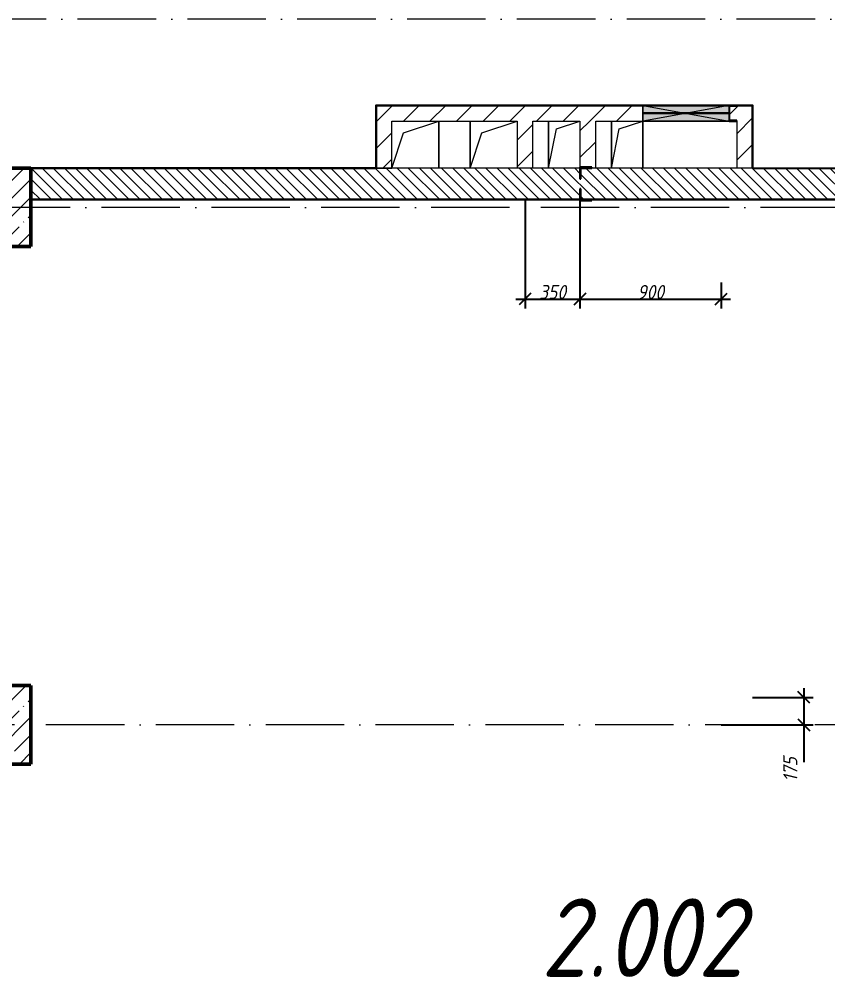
# Model space of a CAD drawing. Header units: millimetres. Extents: x -606178 to 312196, y -19338 to 632709.
# Drawn here: x -266926 to -261772, y 523469 to 529575 of the extents above; entities that cross this region are included whole.
import ezdxf

# ---------------------------------------------------------------- set-up
doc = ezdxf.new("R2010")
doc.units = ezdxf.units.MM
doc.linetypes.add('50_200_ШТРИХ_1Т_ш5_п1_п1_', pattern=[700, 500, -100, 0, -100])
for name, color, linetype, lineweight in [('2) ПГП 4м', 4, 'Continuous', 30), ('2.4) ПГП вычит ЖБбалки 0.4 м -', 24, 'Continuous', 30), ('6) Мини окна 0.4 -', 10, 'Continuous', 30), ('A-____-____-DIMS', 7, 'Continuous', 9), ('A-DETL-GENF-OTLN', 7, 'Continuous', 9), ('A-FLOR-____-OTLN', 7, 'Continuous', 9), ('A-GENM-____-MCUT', 7, 'Continuous', 25), ('A-GENM-____-OTLN', 7, 'Continuous', 9), ('A-GENM-____-OTLN-1', 7, 'Continuous', 25), ('A-GLAZ-____-OTLN', 7, 'Continuous', 9), ('A-WALL-____-MCUT', 7, 'Continuous', 13), ('A-WALL-____-PATT-1', 7, 'Continuous', 9), ('A-WALL-FNSH-MCUT-1', 7, 'Continuous', 9), ('S-COLS-____-MCUT', 7, 'Continuous', 50), ('S-COLS-____-OTLN', 7, 'Continuous', 9), ('S-GRID-____-OTLN-1', 7, '50_200_ШТРИХ_1Т_ш5_п1_п1_', 9), ('Марки помещений', 7, 'Continuous', 9)]:
    doc.layers.add(name, color=color, linetype=linetype, lineweight=lineweight)
doc.styles.add('ISOCPEUR_I_2', font='isocpeui.ttf', dxfattribs={"width": 0.85, "height": 2.3})
doc.styles.add('ISOCPEUR_I_7', font='isocpeui.ttf', dxfattribs={"width": 0.9, "height": 90})
doc.dimstyles.new('ISO-1_8_0_9К_СРЕДНИЙ_Кладочные_1', dxfattribs={"dimscale": 304.8, "dimtxt": 89.638306, "dimasz": 0.246063, "dimexe": 0.19685, "dimexo": 0, "dimgap": 0, "dimtad": 1, "dimdec": 3, "dimrnd": 0.001, "dimdsep": 46, "dimtxsty": 'ISOCPEUR_I_7', "dimblk1": 'OBLIQUE', "dimblk2": 'OBLIQUE', "dimsah": 1, "dimcen": 0.09, "dimdle": 0.19685, "dimazin": 0, "dimtfac": 1, "dimtdec": 4, "dimtix": 1, "dimtmove": 0, "dimatfit": 3, "dimfxl": 1, "dimtvp": 1, "dimtolj": 1, "dimtzin": 0, "dimarcsym": 2})
doc.dimstyles.new('ISO-1_8_0_9К_СРЕДНИЙ_Кладочные_2', dxfattribs={"dimscale": 304.8, "dimtxt": 89.638306, "dimasz": 0.246063, "dimexe": 0.19685, "dimexo": 0, "dimgap": 0, "dimtad": 1, "dimdec": 3, "dimrnd": 0.001, "dimdsep": 46, "dimtxsty": 'ISOCPEUR_I_7', "dimblk1": 'OBLIQUE', "dimblk2": 'OBLIQUE', "dimsah": 1, "dimcen": 0.09, "dimdle": 0.19685, "dimazin": 0, "dimtfac": 1, "dimtdec": 4, "dimtix": 1, "dimtmove": 1, "dimatfit": 3, "dimfxl": 1, "dimtvp": 1, "dimtolj": 1, "dimtzin": 0, "dimarcsym": 2})
pattern_1 = [(45, (-264901.3, 451794.26), (-84.85281, 84.85281), [])]

# ---------------------------------------------------------------- blocks, each defined once
blk = doc.blocks.new('BSC_Колонна _Прямоугольная - 500х500-V25-АР1_План отверстий 2 этажа в осях 1-64_Ю-ЯЯ')
at = {"layer": 'S-COLS-____-OTLN'}
h = blk.add_hatch(dxfattribs=at)
h.set_pattern_fill('FP_34', color=256, style=0, pattern_type=2)
h.set_pattern_definition([(45, (2200, -76581.04), (-114.04925, 114.04925), []), (45, (2314.05, -76581.04), (-114.04925, 114.04925), [201.613, -40.323, 3.353, -36.97])])
h.paths.add_polyline_path([(-250, -250), (250, -250), (250, 250), (-250, 250), (-250, 16.5)], flags=0)
at = {"layer": 'S-COLS-____-MCUT'}
for p, q in [((250, 250), (-250, 250)), ((-250, 250), (-250, -250)), ((250, -250), (250, 250)), ((-250, -250), (250, -250))]:
    blk.add_line(p, q, dxfattribs=at)
blk = doc.blocks.new('BSC_Колонна _Прямоугольная - 500х500-V31-АР1_План отверстий 2 этажа в осях 1-64_Ю-ЯЯ')
at = {"layer": 'S-COLS-____-OTLN'}
h = blk.add_hatch(dxfattribs=at)
h.set_pattern_fill('FP_40', color=256, style=0, pattern_type=2)
h.set_pattern_definition([(45, (2200, -73281.04), (-114.04925, 114.04925), []), (45, (2314.05, -73281.04), (-114.04925, 114.04925), [201.613, -40.323, 3.353, -36.97])])
h.paths.add_polyline_path([(-250, -250), (250, -250), (250, 250), (-250, 250), (-250, 87.7)], flags=0)
at = {"layer": 'S-COLS-____-MCUT'}
for p, q in [((250, 250), (-250, 250)), ((-250, 250), (-250, -250)), ((250, -250), (250, 250)), ((-250, -250), (250, -250))]:
    blk.add_line(p, q, dxfattribs=at)
blk = doc.blocks.new('Фахверк_СКБ_Уголок - 200_3550-28187522-АР1_План отверстий 2 этажа в осях 1-64_Ю-ЯЯ')
at = {"layer": 'A-GENM-____-MCUT'}
for p, q in [((125, 156), (50, 156)), ((50, 156), (50, 150)), ((50, 150), (119, 150)), ((119, 150), (119, 81)), ((125, 81), (125, 156)), ((119, 81), (125, 81)), ((125, 19), (119, 19)), ((119, 19), (119, -50)), ((125, -56), (125, 19)), ((119, -50), (50, -50)), ((50, -50), (50, -56)), ((50, -56), (125, -56))]:
    blk.add_line(p, q, dxfattribs=at)
blk = doc.blocks.new('AR_Отверстие прямоугольное _в плите_ - AR_Отверстие прямоугольное _в плите_-30512088-АР1_План отверстий 2 этажа в осях 1-64_Ю-ЯЯ')
at = {"layer": 'A-GENM-____-OTLN'}
for p, q in [((-100, 150), (-100, -150)), ((-50, 100), (100, 150)), ((-100, -150), (-50, 100))]:
    blk.add_line(p, q, dxfattribs=at)
blk = doc.blocks.new('AR_Отверстие прямоугольное _в плите_ - AR_Отверстие прямоугольное _в плите_-V189-АР1_План отверстий 2 этажа в осях 1-64_Ю-ЯЯ')
at = {"layer": 'A-GENM-____-OTLN'}
for p, q in [((-100, 150), (-100, -150)), ((-50, 100), (100, 150)), ((100, -150), (100, 150)), ((-100, -150), (-50, 100))]:
    blk.add_line(p, q, dxfattribs=at)
blk = doc.blocks.new('AR_Отверстие прямоугольное _в плите_ - AR_Отверстие прямоугольное _в плите_-V190-АР1_План отверстий 2 этажа в осях 1-64_Ю-ЯЯ')
at = {"layer": 'A-GENM-____-OTLN'}
for p, q in [((-150, 150), (-150, -150)), ((-75, 75), (150, 150)), ((-150, -150), (-75, 75))]:
    blk.add_line(p, q, dxfattribs=at)
blk = doc.blocks.new('AR_Отверстие прямоугольное _в плите_ - AR_Отверстие прямоугольное _в плите_-V191-АР1_План отверстий 2 этажа в осях 1-64_Ю-ЯЯ')
at = {"layer": 'A-GENM-____-OTLN'}
for p, q in [((-75, 75), (150, 150)), ((150, -150), (150, 150)), ((-150, -150), (-75, 75))]:
    blk.add_line(p, q, dxfattribs=at)
blk = doc.blocks.new('AR_Отверстие прямоугольное _в стене_ - AR_Отверстие прямоугольное _в стене__ОВ-36794636-АР1_План отверстий 2 этажа в осях 1-64_Ю-ЯЯ')
at = {"layer": 'A-GLAZ-____-OTLN'}
blk.add_hatch(color=256, dxfattribs=at).paths.add_polyline_path([(275, -50), (275, 50), (-275, 50), (-275, -50)], flags=0)
at = {"layer": 'A-DETL-GENF-OTLN'}
for p, q in [((-275, -50), (-275, 50)), ((-275, 50), (275, 50)), ((275, 50), (-275, -50)), ((-275, 50), (275, -50)), ((275, 50), (-275, 50)), ((-275, 50), (-275, -50)), ((275, -50), (-275, -50)), ((-275, -50), (275, -50))]:
    blk.add_line(p, q, dxfattribs=at)
blk = doc.blocks.new('154_Фахверк_СКБ_Швеллер - Тип_100_3960_зеркало-36793856-АР1_План отверстий 2 этажа в осях 1-64_Ю-ЯЯ')
at = {"layer": 'A-GENM-____-MCUT'}
for p, q in [((175, 50), (125, 50)), ((125, 50), (125, -50)), ((128, 47), (175, 47)), ((128, -47), (128, 47)), ((175, 47), (175, 50)), ((125, -50), (175, -50)), ((175, -47), (128, -47)), ((175, -50), (175, -47))]:
    blk.add_line(p, q, dxfattribs=at)
blk = doc.blocks.new('_Oblique')
at = {"color": 0, "linetype": 'ByBlock', "lineweight": -2}
blk.add_line((-0.5, -0.5), (0.5, 0.5), dxfattribs=at)
blk = doc.blocks.new('*D4907')
at = {"layer": 'A-____-____-DIMS', "color": 0, "lineweight": -2, "transparency": 16777216}
for p, q in [((-263701.3, 528419.3), (-263701.3, 527730.2)), ((-263351.3, 528425.3), (-263351.3, 527730.2)), ((-263761.3, 527790.2), (-263291.3, 527790.2))]:
    blk.add_line(p, q, dxfattribs=at)
at = {"layer": 'Defpoints', "color": 0, "transparency": 16777216}
for p in [(-263701.3, 528419.3), (-263351.3, 528425.3), (-263351.3, 527790.2)]:
    blk.add_point(p, dxfattribs=at)
at = {"layer": 'A-____-____-DIMS', "color": 0, "lineweight": -2, "transparency": 16777216, "xscale": 75, "yscale": 75, "zscale": 75, "rotation": 180}
blk.add_blockref('_Oblique', (-263701.3, 527790.2), dxfattribs=at)
at = {"layer": 'A-____-____-DIMS', "color": 0, "lineweight": -2, "transparency": 16777216, "xscale": 75, "yscale": 75, "zscale": 75}
blk.add_blockref('_Oblique', (-263351.3, 527790.2), dxfattribs=at)
at = {"layer": 'A-____-____-DIMS', "color": 0, "transparency": 16777216, "insert": (-263526.3, 527835.2), "char_height": 90, "width": 409.578, "attachment_point": 5, "style": 'ISOCPEUR_I_7'}
blk.add_mtext('\\A1;350', dxfattribs=at)
blk = doc.blocks.new('*D4908')
at = {"layer": 'A-____-____-DIMS', "color": 0, "lineweight": -2, "transparency": 16777216}
for p, q in [((-263351.3, 528425.3), (-263351.3, 527730.2)), ((-262451.3, 527896.3), (-262451.3, 527730.2)), ((-263411.3, 527790.2), (-262391.3, 527790.2))]:
    blk.add_line(p, q, dxfattribs=at)
at = {"layer": 'Defpoints', "color": 0, "transparency": 16777216}
for p in [(-263351.3, 528425.3), (-262451.3, 527896.3), (-262451.3, 527790.2)]:
    blk.add_point(p, dxfattribs=at)
at = {"layer": 'A-____-____-DIMS', "color": 0, "lineweight": -2, "transparency": 16777216, "xscale": 75, "yscale": 75, "zscale": 75, "rotation": 180}
blk.add_blockref('_Oblique', (-263351.3, 527790.2), dxfattribs=at)
at = {"layer": 'A-____-____-DIMS', "color": 0, "lineweight": -2, "transparency": 16777216, "xscale": 75, "yscale": 75, "zscale": 75}
blk.add_blockref('_Oblique', (-262451.3, 527790.2), dxfattribs=at)
at = {"layer": 'A-____-____-DIMS', "color": 0, "transparency": 16777216, "insert": (-262901.3, 527835.2), "char_height": 90, "width": 409.578, "attachment_point": 5, "style": 'ISOCPEUR_I_7'}
blk.add_mtext('\\A1;900', dxfattribs=at)
blk = doc.blocks.new('*D4909')
at = {"layer": 'A-____-____-DIMS', "color": 0, "lineweight": -2, "transparency": 16777216}
for p, q in [((-261924.7, 525310.3), (-261924.7, 525075.3)), ((-262251.3, 525250.3), (-261864.7, 525250.3)), ((-262451.3, 525075.3), (-261864.7, 525075.3)), ((-261924.7, 525075.3), (-261924.7, 524837.3))]:
    blk.add_line(p, q, dxfattribs=at)
at = {"layer": 'Defpoints', "color": 0, "transparency": 16777216}
for p in [(-262251.3, 525250.3), (-262451.3, 525075.3), (-261924.7, 525075.3)]:
    blk.add_point(p, dxfattribs=at)
at = {"layer": 'A-____-____-DIMS', "color": 0, "lineweight": -2, "transparency": 16777216, "xscale": 75, "yscale": 75, "zscale": 75}
for p, rotation in [((-261924.7, 525250.3), 90), ((-261924.7, 525075.3), 270)]:
    blk.add_blockref('_Oblique', p, dxfattribs=dict(at, rotation=rotation))
at = {"layer": 'A-____-____-DIMS', "color": 0, "transparency": 16777216, "insert": (-262056, 524713.2), "char_height": 90, "width": 368.207, "attachment_point": 1, "rotation": 90, "line_spacing_factor": 1.149209, "style": 'ISOCPEUR_I_7'}
blk.add_mtext('\\A1;175', dxfattribs=at)

msp = doc.modelspace()

# ---------------------------------------------------------------- hatches: boundary and pattern name
at = {"layer": 'A-WALL-____-PATT-1'}
h = msp.add_hatch(dxfattribs=at)
h.set_pattern_fill('FP_4', color=256, style=0, pattern_type=2)
h.set_pattern_definition(pattern_1)
h.paths.add_polyline_path([(-264551.3011, 528625.3011), (-264551.3011, 529025.3011), (-264651.3011, 529025.3011), (-264651.3011, 528625.3011)], flags=0)
h = msp.add_hatch(dxfattribs=at)
h.set_pattern_fill('FP_4', color=256, style=0, pattern_type=2)
h.set_pattern_definition(pattern_1)
h.paths.add_polyline_path([(-263251.3011, 528925.3011), (-262951.3011, 528925.3011), (-262951.3011, 529025.3011), (-264551.3011, 529025.3011), (-264551.3011, 528925.3011), (-263351.3011, 528925.3011)], flags=0)
h.paths.add_polyline_path([(-262398.3011, 528928.3011), (-262351.3011, 528928.3011), (-262351.3011, 529022.3011), (-262398.3011, 529022.3011), (-262398.3011, 529020.0789)], flags=0)
h = msp.add_hatch(dxfattribs=at)
h.set_pattern_fill('FP_4', color=256, style=0, pattern_type=2)
h.set_pattern_definition(pattern_1)
h.paths.add_polyline_path([(-262351.3011, 528625.3011), (-262251.3011, 528625.3011), (-262251.3011, 529025.3011), (-262351.3011, 529025.3011), (-262351.3011, 528925.3011)], flags=0)
h = msp.add_hatch(dxfattribs=at)
h.set_pattern_fill('FP_4', color=256, style=0, pattern_type=2)
h.set_pattern_definition(pattern_1)
h.paths.add_polyline_path([(-263651.3011, 528625.3011), (-263651.3011, 528925.3011), (-263751.3011, 528925.3011), (-263751.3011, 528625.3011)], flags=0)
h = msp.add_hatch(dxfattribs=at)
h.set_pattern_fill('FP_4', color=256, style=0, pattern_type=2)
h.set_pattern_definition(pattern_1)
h.paths.add_polyline_path([(-263276.3011, 528625.3011), (-263251.3011, 528625.3011), (-263251.3011, 528925.3011), (-263351.3011, 528925.3011), (-263351.3011, 528631.3011), (-263276.3011, 528631.3011)], flags=0)
h = msp.add_hatch(dxfattribs=at)
h.set_pattern_fill('FP_6', color=256, style=0, pattern_type=2)
h.set_pattern_definition([(135, (-264901.3, 451794.26), (-35.35534, -35.35534), [])])
h.paths.add_polyline_path([(-259851.3011, 528425.3011), (-259851.3011, 528625.3011), (-263345.3011, 528625.3011), (-263345.3011, 528556.3011), (-263351.3011, 528556.3011), (-263351.3011, 528625.3011), (-266851.3011, 528625.3011), (-266851.3011, 528425.3011), (-263351.3011, 528425.3011), (-263351.3011, 528494.3011), (-263345.3011, 528494.3011), (-263345.3011, 528425.3011), (-261381.4809, 528425.3011)], flags=0)

# ---------------------------------------------------------------- linework, layer by layer
at = {"layer": '2) ПГП 4м'}
msp.add_lwpolyline([(-257501.3011, 528612.8011), (-262251.3011, 528625.3011), (-262251.3011, 529025.3011), (-264651.3011, 529025.3011), (-264651.3011, 528625.3011), (-266851.3011, 528625.3011)], dxfattribs=at)
at = {"layer": '2.4) ПГП вычит ЖБбалки 0.4 м -'}
msp.add_lwpolyline([(-266851.3011, 528425.3011), (-260151.3011, 528425.3011)], dxfattribs=at)
at = {"layer": '6) Мини окна 0.4 -'}
msp.add_lwpolyline([(-262951.3011, 528975.3011), (-262398.3011, 528975.3011)], dxfattribs=at)
at = {"layer": 'A-FLOR-____-OTLN'}
for p, q in [((-264251.3011, 528925.3011), (-264251.3011, 528625.3011)), ((-264051.3011, 528625.3011), (-264051.3011, 528925.3011)), ((-263551.3011, 528625.3011), (-263551.3011, 528925.3011)), ((-263151.3011, 528625.3011), (-263151.3011, 528925.3011)), ((-262951.3011, 528925.3011), (-262951.3011, 528625.3011))]:
    msp.add_line(p, q, dxfattribs=at)
at = {"layer": 'A-WALL-____-MCUT'}
for p, q in [((-263351.3011, 528625.3011), (-266851.3011, 528625.3011)), ((-259851.3011, 528625.3011), (-263276.3011, 528625.3011)), ((-266851.3011, 528425.3011), (-263351.3011, 528425.3011)), ((-263276.3011, 528425.3011), (-259851.3011, 528425.3011))]:
    msp.add_line(p, q, dxfattribs=at)
at = {"layer": 'A-WALL-FNSH-MCUT-1'}
for p, q in [((-264651.3011, 529025.3011), (-264651.3011, 528625.3011)), ((-262951.3011, 529025.3011), (-264651.3011, 529025.3011)), ((-262251.3011, 529025.3011), (-262351.3011, 529025.3011)), ((-262251.3011, 528625.3011), (-262251.3011, 529025.3011)), ((-264551.3011, 528625.3011), (-264551.3011, 528925.3011)), ((-264551.3011, 528925.3011), (-263751.3011, 528925.3011)), ((-263751.3011, 528925.3011), (-263751.3011, 528625.3011)), ((-263651.3011, 528925.3011), (-263351.3011, 528925.3011)), ((-263651.3011, 528625.3011), (-263651.3011, 528925.3011)), ((-263351.3011, 528925.3011), (-263351.3011, 528631.3011)), ((-263251.3011, 528925.3011), (-262951.3011, 528925.3011)), ((-263251.3011, 528625.3011), (-263251.3011, 528925.3011)), ((-262351.3011, 528925.3011), (-262351.3011, 528625.3011)), ((-264651.3011, 528625.3011), (-264551.3011, 528625.3011))]:
    msp.add_line(p, q, dxfattribs=at)
at = {"layer": 'S-GRID-____-OTLN-1'}
for p, q in [((-217746.7033, 529575.3011), (-269570.0713, 529575.3011)), ((-232296.3011, 528375.3011), (-269570.0713, 528375.3011)), ((-240351.3011, 525075.3011), (-269570.0713, 525075.3011))]:
    msp.add_line(p, q, dxfattribs=at)

# ---------------------------------------------------------------- block references
at = {"layer": 'A-GENM-____-OTLN'}
for name, p in [('AR_Отверстие прямоугольное _в плите_ - AR_Отверстие прямоугольное _в плите_-V191-АР1_План отверстий 2 этажа в осях 1-64_Ю-ЯЯ', (-264401.3011, 528775.3011)), ('AR_Отверстие прямоугольное _в плите_ - AR_Отверстие прямоугольное _в плите_-V190-АР1_План отверстий 2 этажа в осях 1-64_Ю-ЯЯ', (-263901.3011, 528775.3011)), ('AR_Отверстие прямоугольное _в плите_ - AR_Отверстие прямоугольное _в плите_-30512088-АР1_План отверстий 2 этажа в осях 1-64_Ю-ЯЯ', (-263451.3011, 528775.3011)), ('AR_Отверстие прямоугольное _в плите_ - AR_Отверстие прямоугольное _в плите_-V189-АР1_План отверстий 2 этажа в осях 1-64_Ю-ЯЯ', (-263051.3011, 528775.3011))]:
    msp.add_blockref(name, p, dxfattribs=at)
at = {"layer": 'A-GENM-____-OTLN-1'}
msp.add_blockref('154_Фахверк_СКБ_Швеллер - Тип_100_3960_зеркало-36793856-АР1_План отверстий 2 этажа в осях 1-64_Ю-ЯЯ', (-262526.3011, 528975.3011), dxfattribs=at)
at = {"layer": 'A-GENM-____-OTLN-1', "rotation": 180}
msp.add_blockref('Фахверк_СКБ_Уголок - 200_3550-28187522-АР1_План отверстий 2 этажа в осях 1-64_Ю-ЯЯ', (-263226.3011, 528575.3011), dxfattribs=at)
at = {"layer": 'A-GLAZ-____-OTLN'}
msp.add_blockref('AR_Отверстие прямоугольное _в стене_ - AR_Отверстие прямоугольное _в стене__ОВ-36794636-АР1_План отверстий 2 этажа в осях 1-64_Ю-ЯЯ', (-262676.3011, 528975.3011), dxfattribs=at)
at = {"layer": 'S-COLS-____-OTLN'}
for name, p in [('BSC_Колонна _Прямоугольная - 500х500-V25-АР1_План отверстий 2 этажа в осях 1-64_Ю-ЯЯ', (-267101.3011, 528375.3011)), ('BSC_Колонна _Прямоугольная - 500х500-V31-АР1_План отверстий 2 этажа в осях 1-64_Ю-ЯЯ', (-267101.3011, 525075.3011))]:
    msp.add_blockref(name, p, dxfattribs=at)

# ---------------------------------------------------------------- texts
at = {"layer": 'Марки помещений', "insert": (-263599.1993, 523968.556), "char_height": 500, "width": 785.65375, "attachment_point": 1, "style": 'ISOCPEUR_I_2'}
msp.add_mtext('2.002', dxfattribs=at)

# ---------------------------------------------------------------- dimensions: what is measured, and where the dimension line sits
at = {"layer": 'A-____-____-DIMS'}
for base, p1, p2, override, picture, middle in [((-263351.3011, 527790.2112), (-263701.3011, 528419.3011), (-263351.3011, 528425.3011), {"dimpost": '<>', "dimfxl": 350.051425}, '*D4907', (-263526.3011, 527835.2112)), ((-262451.3011, 527790.2112), (-263351.3011, 528425.3011), (-262451.3011, 527896.2772), {"dimpost": '<>', "dimfxl": 1043.966612}, '*D4908', (-262901.3011, 527835.2112))]:
    dim = msp.add_linear_dim(base=base, p1=p1, p2=p2, dimstyle='ISO-1_8_0_9К_СРЕДНИЙ_Кладочные_2', override=override, dxfattribs=at)
    dim.commit()
    dim.dimension.update_dxf_attribs({"geometry": picture, "text_midpoint": middle})
dim = msp.add_linear_dim(base=(-261924.7114, 525075.3011), p1=(-262251.3011, 525250.3011), p2=(-262451.3011, 525075.3011), angle=90, dimstyle='ISO-1_8_0_9К_СРЕДНИЙ_Кладочные_1', override={"dimpost": '<>', "dimfxl": 265.753645}, dxfattribs=at)
dim.commit()
dim.dimension.update_dxf_attribs({"geometry": '*D4909', "text_midpoint": (-261996.0159, 524837.2745), "dimtype": 160, "text_rotation": 90})

doc.saveas('drawing.dxf')
